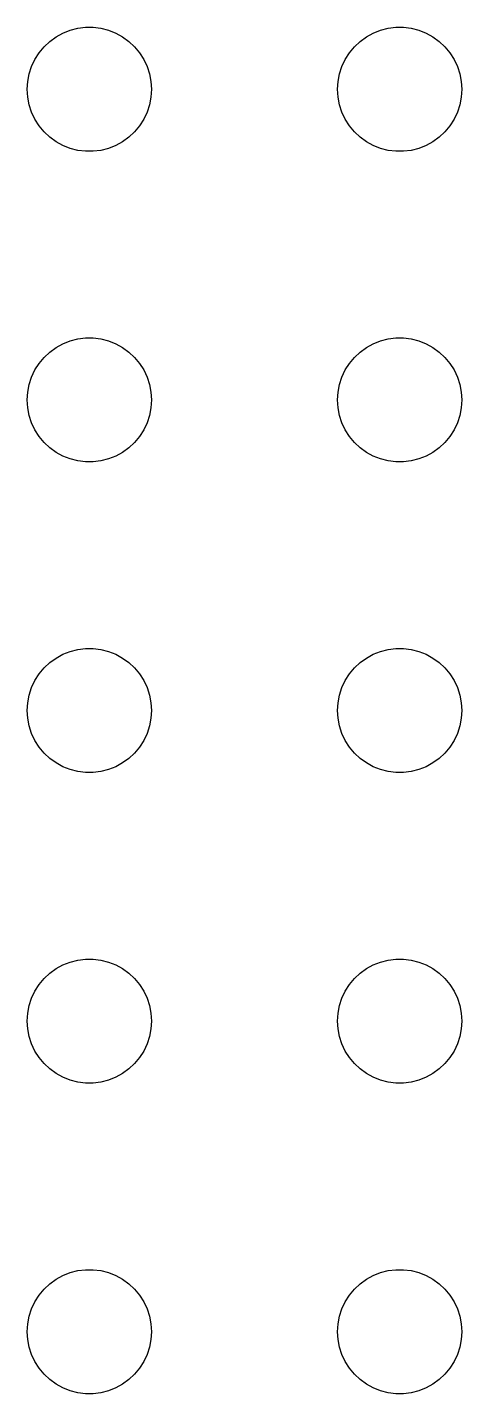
# Model space of a CAD drawing. Header units: metres. Extents: x -150 to 150, y -149 to 149.
# Drawn here: x -114 to -103.5, y -76.5 to -43.5 of the extents above; entities that cross this region are included whole.
import ezdxf

# ---------------------------------------------------------------- set-up
doc = ezdxf.new("R2010")
doc.units = ezdxf.units.M

msp = doc.modelspace()

# ---------------------------------------------------------------- linework, layer by layer
for p, q in [((-112.964, -43.5734), (-112.781, -43.5266)), ((-112.781, -43.5266), (-112.594, -43.503)), ((-112.594, -43.503), (-112.406, -43.503)), ((-112.406, -43.503), (-112.219, -43.5266)), ((-112.219, -43.5266), (-112.036, -43.5734)), ((-105.464, -43.5734), (-105.281, -43.5266)), ((-105.281, -43.5266), (-105.094, -43.503)), ((-105.094, -43.503), (-104.906, -43.503)), ((-104.906, -43.503), (-104.719, -43.5266)), ((-104.719, -43.5266), (-104.536, -43.5734)), ((-113.593, -43.9732), (-113.456, -43.8442)), ((-113.456, -43.8442), (-113.304, -43.7335)), ((-113.304, -43.7335), (-113.139, -43.6428)), ((-113.139, -43.6428), (-112.964, -43.5734)), ((-112.036, -43.5734), (-111.861, -43.6428)), ((-111.861, -43.6428), (-111.696, -43.7335)), ((-111.696, -43.7335), (-111.544, -43.8442)), ((-111.544, -43.8442), (-111.407, -43.9732)), ((-106.093, -43.9732), (-105.956, -43.8442)), ((-105.956, -43.8442), (-105.804, -43.7335)), ((-105.804, -43.7335), (-105.639, -43.6428)), ((-105.639, -43.6428), (-105.464, -43.5734)), ((-104.536, -43.5734), (-104.361, -43.6428)), ((-104.361, -43.6428), (-104.196, -43.7335)), ((-104.196, -43.7335), (-104.044, -43.8442)), ((-104.044, -43.8442), (-103.907, -43.9732)), ((-113.814, -44.2774), (-113.714, -44.1183)), ((-113.714, -44.1183), (-113.593, -43.9732)), ((-111.407, -43.9732), (-111.286, -44.1183)), ((-111.286, -44.1183), (-111.186, -44.2774)), ((-106.314, -44.2774), (-106.214, -44.1183)), ((-106.214, -44.1183), (-106.093, -43.9732)), ((-103.907, -43.9732), (-103.786, -44.1183)), ((-103.786, -44.1183), (-103.686, -44.2774)), ((-113.953, -44.627), (-113.895, -44.4478)), ((-113.895, -44.4478), (-113.814, -44.2774)), ((-111.186, -44.2774), (-111.105, -44.4478)), ((-111.105, -44.4478), (-111.047, -44.627)), ((-106.453, -44.627), (-106.395, -44.4478)), ((-106.395, -44.4478), (-106.314, -44.2774)), ((-103.686, -44.2774), (-103.605, -44.4478)), ((-103.605, -44.4478), (-103.547, -44.627)), ((-114, -45), (-113.988, -44.812)), ((-113.988, -44.812), (-113.953, -44.627)), ((-111.047, -44.627), (-111.012, -44.812)), ((-111.012, -44.812), (-111, -45)), ((-106.5, -45), (-106.488, -44.812)), ((-106.488, -44.812), (-106.453, -44.627)), ((-103.547, -44.627), (-103.512, -44.812)), ((-103.512, -44.812), (-103.5, -45)), ((-113.988, -45.188), (-114, -45)), ((-113.953, -45.373), (-113.988, -45.188)), ((-111.012, -45.188), (-111.047, -45.373)), ((-111, -45), (-111.012, -45.188)), ((-106.488, -45.188), (-106.5, -45)), ((-106.453, -45.373), (-106.488, -45.188)), ((-103.512, -45.188), (-103.547, -45.373)), ((-103.5, -45), (-103.512, -45.188)), ((-113.895, -45.5522), (-113.953, -45.373)), ((-111.047, -45.373), (-111.105, -45.5522)), ((-106.395, -45.5522), (-106.453, -45.373)), ((-103.547, -45.373), (-103.605, -45.5522)), ((-113.814, -45.7226), (-113.895, -45.5522)), ((-113.714, -45.8817), (-113.814, -45.7226)), ((-111.186, -45.7226), (-111.286, -45.8817)), ((-111.105, -45.5522), (-111.186, -45.7226)), ((-106.314, -45.7226), (-106.395, -45.5522)), ((-106.214, -45.8817), (-106.314, -45.7226)), ((-103.686, -45.7226), (-103.786, -45.8817)), ((-103.605, -45.5522), (-103.686, -45.7226)), ((-113.593, -46.0268), (-113.714, -45.8817)), ((-113.456, -46.1558), (-113.593, -46.0268)), ((-113.304, -46.2665), (-113.456, -46.1558)), ((-111.544, -46.1558), (-111.696, -46.2665)), ((-111.407, -46.0268), (-111.544, -46.1558)), ((-111.286, -45.8817), (-111.407, -46.0268)), ((-106.093, -46.0268), (-106.214, -45.8817)), ((-105.956, -46.1558), (-106.093, -46.0268)), ((-105.804, -46.2665), (-105.956, -46.1558)), ((-104.044, -46.1558), (-104.196, -46.2665)), ((-103.907, -46.0268), (-104.044, -46.1558)), ((-103.786, -45.8817), (-103.907, -46.0268)), ((-113.139, -46.3572), (-113.304, -46.2665)), ((-112.964, -46.4266), (-113.139, -46.3572)), ((-112.781, -46.4734), (-112.964, -46.4266)), ((-112.594, -46.497), (-112.781, -46.4734)), ((-112.406, -46.497), (-112.594, -46.497)), ((-112.219, -46.4734), (-112.406, -46.497)), ((-112.036, -46.4266), (-112.219, -46.4734)), ((-111.861, -46.3572), (-112.036, -46.4266)), ((-111.696, -46.2665), (-111.861, -46.3572)), ((-105.639, -46.3572), (-105.804, -46.2665)), ((-105.464, -46.4266), (-105.639, -46.3572)), ((-105.281, -46.4734), (-105.464, -46.4266)), ((-105.094, -46.497), (-105.281, -46.4734)), ((-104.906, -46.497), (-105.094, -46.497)), ((-104.719, -46.4734), (-104.906, -46.497)), ((-104.536, -46.4266), (-104.719, -46.4734)), ((-104.361, -46.3572), (-104.536, -46.4266)), ((-104.196, -46.2665), (-104.361, -46.3572)), ((-113.139, -51.1428), (-112.964, -51.0734)), ((-112.964, -51.0734), (-112.781, -51.0266)), ((-112.781, -51.0266), (-112.594, -51.003)), ((-112.594, -51.003), (-112.406, -51.003)), ((-112.406, -51.003), (-112.219, -51.0266)), ((-112.219, -51.0266), (-112.036, -51.0734)), ((-112.036, -51.0734), (-111.861, -51.1428)), ((-105.639, -51.1428), (-105.464, -51.0734)), ((-105.464, -51.0734), (-105.281, -51.0266)), ((-105.281, -51.0266), (-105.094, -51.003)), ((-105.094, -51.003), (-104.906, -51.003)), ((-104.906, -51.003), (-104.719, -51.0266)), ((-104.719, -51.0266), (-104.536, -51.0734)), ((-104.536, -51.0734), (-104.361, -51.1428)), ((-113.593, -51.4732), (-113.456, -51.3442)), ((-113.456, -51.3442), (-113.304, -51.2335)), ((-113.304, -51.2335), (-113.139, -51.1428)), ((-111.861, -51.1428), (-111.696, -51.2335)), ((-111.696, -51.2335), (-111.544, -51.3442)), ((-111.544, -51.3442), (-111.407, -51.4732)), ((-106.093, -51.4732), (-105.956, -51.3442)), ((-105.956, -51.3442), (-105.804, -51.2335)), ((-105.804, -51.2335), (-105.639, -51.1428)), ((-104.361, -51.1428), (-104.196, -51.2335)), ((-104.196, -51.2335), (-104.044, -51.3442)), ((-104.044, -51.3442), (-103.907, -51.4732)), ((-113.895, -51.9478), (-113.814, -51.7774)), ((-113.814, -51.7774), (-113.714, -51.6183)), ((-113.714, -51.6183), (-113.593, -51.4732)), ((-111.407, -51.4732), (-111.286, -51.6183)), ((-111.286, -51.6183), (-111.186, -51.7774)), ((-111.186, -51.7774), (-111.105, -51.9478)), ((-106.395, -51.9478), (-106.314, -51.7774)), ((-106.314, -51.7774), (-106.214, -51.6183)), ((-106.214, -51.6183), (-106.093, -51.4732)), ((-103.907, -51.4732), (-103.786, -51.6183)), ((-103.786, -51.6183), (-103.686, -51.7774)), ((-103.686, -51.7774), (-103.605, -51.9478)), ((-113.988, -52.312), (-113.953, -52.127)), ((-113.953, -52.127), (-113.895, -51.9478)), ((-111.105, -51.9478), (-111.047, -52.127)), ((-111.047, -52.127), (-111.012, -52.312)), ((-106.488, -52.312), (-106.453, -52.127)), ((-106.453, -52.127), (-106.395, -51.9478)), ((-103.605, -51.9478), (-103.547, -52.127)), ((-103.547, -52.127), (-103.512, -52.312)), ((-114, -52.5), (-113.988, -52.312)), ((-111.012, -52.312), (-111, -52.5)), ((-106.5, -52.5), (-106.488, -52.312)), ((-103.512, -52.312), (-103.5, -52.5)), ((-113.988, -52.688), (-114, -52.5)), ((-113.953, -52.873), (-113.988, -52.688)), ((-111.012, -52.688), (-111.047, -52.873)), ((-111, -52.5), (-111.012, -52.688)), ((-106.488, -52.688), (-106.5, -52.5)), ((-106.453, -52.873), (-106.488, -52.688)), ((-103.512, -52.688), (-103.547, -52.873)), ((-103.5, -52.5), (-103.512, -52.688)), ((-113.895, -53.0522), (-113.953, -52.873)), ((-113.814, -53.2226), (-113.895, -53.0522)), ((-111.105, -53.0522), (-111.186, -53.2226)), ((-111.047, -52.873), (-111.105, -53.0522)), ((-106.395, -53.0522), (-106.453, -52.873)), ((-106.314, -53.2226), (-106.395, -53.0522)), ((-103.605, -53.0522), (-103.686, -53.2226)), ((-103.547, -52.873), (-103.605, -53.0522)), ((-113.714, -53.3817), (-113.814, -53.2226)), ((-113.593, -53.5268), (-113.714, -53.3817)), ((-111.286, -53.3817), (-111.407, -53.5268)), ((-111.186, -53.2226), (-111.286, -53.3817)), ((-106.214, -53.3817), (-106.314, -53.2226)), ((-106.093, -53.5268), (-106.214, -53.3817)), ((-103.786, -53.3817), (-103.907, -53.5268)), ((-103.686, -53.2226), (-103.786, -53.3817)), ((-113.456, -53.6558), (-113.593, -53.5268)), ((-113.304, -53.7665), (-113.456, -53.6558)), ((-113.139, -53.8572), (-113.304, -53.7665)), ((-111.696, -53.7665), (-111.861, -53.8572)), ((-111.544, -53.6558), (-111.696, -53.7665)), ((-111.407, -53.5268), (-111.544, -53.6558)), ((-105.956, -53.6558), (-106.093, -53.5268)), ((-105.804, -53.7665), (-105.956, -53.6558)), ((-105.639, -53.8572), (-105.804, -53.7665)), ((-104.196, -53.7665), (-104.361, -53.8572)), ((-104.044, -53.6558), (-104.196, -53.7665)), ((-103.907, -53.5268), (-104.044, -53.6558)), ((-112.964, -53.9266), (-113.139, -53.8572)), ((-112.781, -53.9734), (-112.964, -53.9266)), ((-112.594, -53.997), (-112.781, -53.9734)), ((-112.406, -53.997), (-112.594, -53.997)), ((-112.219, -53.9734), (-112.406, -53.997)), ((-112.036, -53.9266), (-112.219, -53.9734)), ((-111.861, -53.8572), (-112.036, -53.9266)), ((-105.464, -53.9266), (-105.639, -53.8572)), ((-105.281, -53.9734), (-105.464, -53.9266)), ((-105.094, -53.997), (-105.281, -53.9734)), ((-104.906, -53.997), (-105.094, -53.997)), ((-104.719, -53.9734), (-104.906, -53.997)), ((-104.536, -53.9266), (-104.719, -53.9734)), ((-104.361, -53.8572), (-104.536, -53.9266)), ((-113.304, -58.7335), (-113.139, -58.6428)), ((-113.139, -58.6428), (-112.964, -58.5734)), ((-112.964, -58.5734), (-112.781, -58.5266)), ((-112.781, -58.5266), (-112.594, -58.503)), ((-112.594, -58.503), (-112.406, -58.503)), ((-112.406, -58.503), (-112.219, -58.5266)), ((-112.219, -58.5266), (-112.036, -58.5734)), ((-112.036, -58.5734), (-111.861, -58.6428)), ((-111.861, -58.6428), (-111.696, -58.7335)), ((-105.804, -58.7335), (-105.639, -58.6428)), ((-105.639, -58.6428), (-105.464, -58.5734)), ((-105.464, -58.5734), (-105.281, -58.5266)), ((-105.281, -58.5266), (-105.094, -58.503)), ((-105.094, -58.503), (-104.906, -58.503)), ((-104.906, -58.503), (-104.719, -58.5266)), ((-104.719, -58.5266), (-104.536, -58.5734)), ((-104.536, -58.5734), (-104.361, -58.6428)), ((-104.361, -58.6428), (-104.196, -58.7335)), ((-113.714, -59.1183), (-113.593, -58.9732)), ((-113.593, -58.9732), (-113.456, -58.8442)), ((-113.456, -58.8442), (-113.304, -58.7335)), ((-111.696, -58.7335), (-111.544, -58.8442)), ((-111.544, -58.8442), (-111.407, -58.9732)), ((-111.407, -58.9732), (-111.286, -59.1183)), ((-106.214, -59.1183), (-106.093, -58.9732)), ((-106.093, -58.9732), (-105.956, -58.8442)), ((-105.956, -58.8442), (-105.804, -58.7335)), ((-104.196, -58.7335), (-104.044, -58.8442)), ((-104.044, -58.8442), (-103.907, -58.9732)), ((-103.907, -58.9732), (-103.786, -59.1183)), ((-113.895, -59.4478), (-113.814, -59.2774)), ((-113.814, -59.2774), (-113.714, -59.1183)), ((-111.286, -59.1183), (-111.186, -59.2774)), ((-111.186, -59.2774), (-111.105, -59.4478)), ((-106.395, -59.4478), (-106.314, -59.2774)), ((-106.314, -59.2774), (-106.214, -59.1183)), ((-103.786, -59.1183), (-103.686, -59.2774)), ((-103.686, -59.2774), (-103.605, -59.4478)), ((-113.988, -59.812), (-113.953, -59.627)), ((-113.953, -59.627), (-113.895, -59.4478)), ((-111.105, -59.4478), (-111.047, -59.627)), ((-111.047, -59.627), (-111.012, -59.812)), ((-106.488, -59.812), (-106.453, -59.627)), ((-106.453, -59.627), (-106.395, -59.4478)), ((-103.605, -59.4478), (-103.547, -59.627)), ((-103.547, -59.627), (-103.512, -59.812)), ((-114, -60), (-113.988, -59.812)), ((-113.988, -60.188), (-114, -60)), ((-111.012, -59.812), (-111, -60)), ((-111, -60), (-111.012, -60.188)), ((-106.5, -60), (-106.488, -59.812)), ((-106.488, -60.188), (-106.5, -60)), ((-103.512, -59.812), (-103.5, -60)), ((-103.5, -60), (-103.512, -60.188)), ((-113.953, -60.373), (-113.988, -60.188)), ((-113.895, -60.5522), (-113.953, -60.373)), ((-111.047, -60.373), (-111.105, -60.5522)), ((-111.012, -60.188), (-111.047, -60.373)), ((-106.453, -60.373), (-106.488, -60.188)), ((-106.395, -60.5522), (-106.453, -60.373)), ((-103.547, -60.373), (-103.605, -60.5522)), ((-103.512, -60.188), (-103.547, -60.373)), ((-113.814, -60.7226), (-113.895, -60.5522)), ((-111.105, -60.5522), (-111.186, -60.7226)), ((-106.314, -60.7226), (-106.395, -60.5522)), ((-103.605, -60.5522), (-103.686, -60.7226)), ((-113.714, -60.8817), (-113.814, -60.7226)), ((-113.593, -61.0268), (-113.714, -60.8817)), ((-113.456, -61.1558), (-113.593, -61.0268)), ((-111.407, -61.0268), (-111.544, -61.1558)), ((-111.286, -60.8817), (-111.407, -61.0268)), ((-111.186, -60.7226), (-111.286, -60.8817)), ((-106.214, -60.8817), (-106.314, -60.7226)), ((-106.093, -61.0268), (-106.214, -60.8817)), ((-105.956, -61.1558), (-106.093, -61.0268)), ((-103.907, -61.0268), (-104.044, -61.1558)), ((-103.786, -60.8817), (-103.907, -61.0268)), ((-103.686, -60.7226), (-103.786, -60.8817)), ((-113.304, -61.2665), (-113.456, -61.1558)), ((-113.139, -61.3572), (-113.304, -61.2665)), ((-112.964, -61.4266), (-113.139, -61.3572)), ((-111.861, -61.3572), (-112.036, -61.4266)), ((-111.696, -61.2665), (-111.861, -61.3572)), ((-111.544, -61.1558), (-111.696, -61.2665)), ((-105.804, -61.2665), (-105.956, -61.1558)), ((-105.639, -61.3572), (-105.804, -61.2665)), ((-105.464, -61.4266), (-105.639, -61.3572)), ((-104.361, -61.3572), (-104.536, -61.4266)), ((-104.196, -61.2665), (-104.361, -61.3572)), ((-104.044, -61.1558), (-104.196, -61.2665)), ((-112.781, -61.4734), (-112.964, -61.4266)), ((-112.594, -61.497), (-112.781, -61.4734)), ((-112.406, -61.497), (-112.594, -61.497)), ((-112.219, -61.4734), (-112.406, -61.497)), ((-112.036, -61.4266), (-112.219, -61.4734)), ((-105.281, -61.4734), (-105.464, -61.4266)), ((-105.094, -61.497), (-105.281, -61.4734)), ((-104.906, -61.497), (-105.094, -61.497)), ((-104.719, -61.4734), (-104.906, -61.497)), ((-104.536, -61.4266), (-104.719, -61.4734)), ((-113.456, -66.3442), (-113.304, -66.2335)), ((-113.304, -66.2335), (-113.139, -66.1428)), ((-113.139, -66.1428), (-112.964, -66.0734)), ((-112.964, -66.0734), (-112.781, -66.0266)), ((-112.781, -66.0266), (-112.594, -66.003)), ((-112.594, -66.003), (-112.406, -66.003)), ((-112.406, -66.003), (-112.219, -66.0266)), ((-112.219, -66.0266), (-112.036, -66.0734)), ((-112.036, -66.0734), (-111.861, -66.1428)), ((-111.861, -66.1428), (-111.696, -66.2335)), ((-111.696, -66.2335), (-111.544, -66.3442)), ((-105.956, -66.3442), (-105.804, -66.2335)), ((-105.804, -66.2335), (-105.639, -66.1428)), ((-105.639, -66.1428), (-105.464, -66.0734)), ((-105.464, -66.0734), (-105.281, -66.0266)), ((-105.281, -66.0266), (-105.094, -66.003)), ((-105.094, -66.003), (-104.906, -66.003)), ((-104.906, -66.003), (-104.719, -66.0266)), ((-104.719, -66.0266), (-104.536, -66.0734)), ((-104.536, -66.0734), (-104.361, -66.1428)), ((-104.361, -66.1428), (-104.196, -66.2335)), ((-104.196, -66.2335), (-104.044, -66.3442)), ((-113.814, -66.7774), (-113.714, -66.6183)), ((-113.714, -66.6183), (-113.593, -66.4732)), ((-113.593, -66.4732), (-113.456, -66.3442)), ((-111.544, -66.3442), (-111.407, -66.4732)), ((-111.407, -66.4732), (-111.286, -66.6183)), ((-111.286, -66.6183), (-111.186, -66.7774)), ((-106.314, -66.7774), (-106.214, -66.6183)), ((-106.214, -66.6183), (-106.093, -66.4732)), ((-106.093, -66.4732), (-105.956, -66.3442)), ((-104.044, -66.3442), (-103.907, -66.4732)), ((-103.907, -66.4732), (-103.786, -66.6183)), ((-103.786, -66.6183), (-103.686, -66.7774)), ((-113.953, -67.127), (-113.895, -66.9478)), ((-113.895, -66.9478), (-113.814, -66.7774)), ((-111.186, -66.7774), (-111.105, -66.9478)), ((-111.105, -66.9478), (-111.047, -67.127)), ((-106.453, -67.127), (-106.395, -66.9478)), ((-106.395, -66.9478), (-106.314, -66.7774)), ((-103.686, -66.7774), (-103.605, -66.9478)), ((-103.605, -66.9478), (-103.547, -67.127)), ((-113.988, -67.312), (-113.953, -67.127)), ((-111.047, -67.127), (-111.012, -67.312)), ((-106.488, -67.312), (-106.453, -67.127)), ((-103.547, -67.127), (-103.512, -67.312)), ((-114, -67.5), (-113.988, -67.312)), ((-113.988, -67.688), (-114, -67.5)), ((-111.012, -67.312), (-111, -67.5)), ((-111, -67.5), (-111.012, -67.688)), ((-106.5, -67.5), (-106.488, -67.312)), ((-106.488, -67.688), (-106.5, -67.5)), ((-103.512, -67.312), (-103.5, -67.5)), ((-103.5, -67.5), (-103.512, -67.688)), ((-113.953, -67.873), (-113.988, -67.688)), ((-113.895, -68.0522), (-113.953, -67.873)), ((-111.047, -67.873), (-111.105, -68.0522)), ((-111.012, -67.688), (-111.047, -67.873)), ((-106.453, -67.873), (-106.488, -67.688)), ((-106.395, -68.0522), (-106.453, -67.873)), ((-103.547, -67.873), (-103.605, -68.0522)), ((-103.512, -67.688), (-103.547, -67.873)), ((-113.814, -68.2226), (-113.895, -68.0522)), ((-113.714, -68.3817), (-113.814, -68.2226)), ((-111.186, -68.2226), (-111.286, -68.3817)), ((-111.105, -68.0522), (-111.186, -68.2226)), ((-106.314, -68.2226), (-106.395, -68.0522)), ((-106.214, -68.3817), (-106.314, -68.2226)), ((-103.686, -68.2226), (-103.786, -68.3817)), ((-103.605, -68.0522), (-103.686, -68.2226)), ((-113.593, -68.5268), (-113.714, -68.3817)), ((-113.456, -68.6558), (-113.593, -68.5268)), ((-111.407, -68.5268), (-111.544, -68.6558)), ((-111.286, -68.3817), (-111.407, -68.5268)), ((-106.093, -68.5268), (-106.214, -68.3817)), ((-105.956, -68.6558), (-106.093, -68.5268)), ((-103.907, -68.5268), (-104.044, -68.6558)), ((-103.786, -68.3817), (-103.907, -68.5268)), ((-113.304, -68.7665), (-113.456, -68.6558)), ((-113.139, -68.8572), (-113.304, -68.7665)), ((-112.964, -68.9266), (-113.139, -68.8572)), ((-112.781, -68.9734), (-112.964, -68.9266)), ((-112.036, -68.9266), (-112.219, -68.9734)), ((-111.861, -68.8572), (-112.036, -68.9266)), ((-111.696, -68.7665), (-111.861, -68.8572)), ((-111.544, -68.6558), (-111.696, -68.7665)), ((-105.804, -68.7665), (-105.956, -68.6558)), ((-105.639, -68.8572), (-105.804, -68.7665)), ((-105.464, -68.9266), (-105.639, -68.8572)), ((-105.281, -68.9734), (-105.464, -68.9266)), ((-104.536, -68.9266), (-104.719, -68.9734)), ((-104.361, -68.8572), (-104.536, -68.9266)), ((-104.196, -68.7665), (-104.361, -68.8572)), ((-104.044, -68.6558), (-104.196, -68.7665)), ((-112.594, -68.997), (-112.781, -68.9734)), ((-112.406, -68.997), (-112.594, -68.997)), ((-112.219, -68.9734), (-112.406, -68.997)), ((-105.094, -68.997), (-105.281, -68.9734)), ((-104.906, -68.997), (-105.094, -68.997)), ((-104.719, -68.9734), (-104.906, -68.997)), ((-113.139, -73.6428), (-112.964, -73.5734)), ((-112.964, -73.5734), (-112.781, -73.5266)), ((-112.781, -73.5266), (-112.594, -73.503)), ((-112.594, -73.503), (-112.406, -73.503)), ((-112.406, -73.503), (-112.219, -73.5266)), ((-112.219, -73.5266), (-112.036, -73.5734)), ((-112.036, -73.5734), (-111.861, -73.6428)), ((-105.639, -73.6428), (-105.464, -73.5734)), ((-105.464, -73.5734), (-105.281, -73.5266)), ((-105.281, -73.5266), (-105.094, -73.503)), ((-105.094, -73.503), (-104.906, -73.503)), ((-104.906, -73.503), (-104.719, -73.5266)), ((-104.719, -73.5266), (-104.536, -73.5734)), ((-104.536, -73.5734), (-104.361, -73.6428)), ((-113.593, -73.9732), (-113.456, -73.8442)), ((-113.456, -73.8442), (-113.304, -73.7335)), ((-113.304, -73.7335), (-113.139, -73.6428)), ((-111.861, -73.6428), (-111.696, -73.7335)), ((-111.696, -73.7335), (-111.544, -73.8442)), ((-111.544, -73.8442), (-111.407, -73.9732)), ((-106.093, -73.9732), (-105.956, -73.8442)), ((-105.956, -73.8442), (-105.804, -73.7335)), ((-105.804, -73.7335), (-105.639, -73.6428)), ((-104.361, -73.6428), (-104.196, -73.7335)), ((-104.196, -73.7335), (-104.044, -73.8442)), ((-104.044, -73.8442), (-103.907, -73.9732)), ((-113.814, -74.2774), (-113.714, -74.1183)), ((-113.714, -74.1183), (-113.593, -73.9732)), ((-111.407, -73.9732), (-111.286, -74.1183)), ((-111.286, -74.1183), (-111.186, -74.2774)), ((-106.314, -74.2774), (-106.214, -74.1183)), ((-106.214, -74.1183), (-106.093, -73.9732)), ((-103.907, -73.9732), (-103.786, -74.1183)), ((-103.786, -74.1183), (-103.686, -74.2774)), ((-113.953, -74.627), (-113.895, -74.4478)), ((-113.895, -74.4478), (-113.814, -74.2774)), ((-111.186, -74.2774), (-111.105, -74.4478)), ((-111.105, -74.4478), (-111.047, -74.627)), ((-106.453, -74.627), (-106.395, -74.4478)), ((-106.395, -74.4478), (-106.314, -74.2774)), ((-103.686, -74.2774), (-103.605, -74.4478)), ((-103.605, -74.4478), (-103.547, -74.627)), ((-114, -75), (-113.988, -74.812)), ((-113.988, -74.812), (-113.953, -74.627)), ((-111.047, -74.627), (-111.012, -74.812)), ((-111.012, -74.812), (-111, -75)), ((-106.5, -75), (-106.488, -74.812)), ((-106.488, -74.812), (-106.453, -74.627)), ((-103.547, -74.627), (-103.512, -74.812)), ((-103.512, -74.812), (-103.5, -75)), ((-113.988, -75.188), (-114, -75)), ((-113.953, -75.373), (-113.988, -75.188)), ((-111.012, -75.188), (-111.047, -75.373)), ((-111, -75), (-111.012, -75.188)), ((-106.488, -75.188), (-106.5, -75)), ((-106.453, -75.373), (-106.488, -75.188)), ((-103.512, -75.188), (-103.547, -75.373)), ((-103.5, -75), (-103.512, -75.188)), ((-113.895, -75.5522), (-113.953, -75.373)), ((-113.814, -75.7226), (-113.895, -75.5522)), ((-111.105, -75.5522), (-111.186, -75.7226)), ((-111.047, -75.373), (-111.105, -75.5522)), ((-106.395, -75.5522), (-106.453, -75.373)), ((-106.314, -75.7226), (-106.395, -75.5522)), ((-103.605, -75.5522), (-103.686, -75.7226)), ((-103.547, -75.373), (-103.605, -75.5522)), ((-113.714, -75.8817), (-113.814, -75.7226)), ((-113.593, -76.0268), (-113.714, -75.8817)), ((-111.286, -75.8817), (-111.407, -76.0268)), ((-111.186, -75.7226), (-111.286, -75.8817)), ((-106.214, -75.8817), (-106.314, -75.7226)), ((-106.093, -76.0268), (-106.214, -75.8817)), ((-103.786, -75.8817), (-103.907, -76.0268)), ((-103.686, -75.7226), (-103.786, -75.8817)), ((-113.456, -76.1558), (-113.593, -76.0268)), ((-113.304, -76.2665), (-113.456, -76.1558)), ((-111.544, -76.1558), (-111.696, -76.2665)), ((-111.407, -76.0268), (-111.544, -76.1558)), ((-105.956, -76.1558), (-106.093, -76.0268)), ((-105.804, -76.2665), (-105.956, -76.1558)), ((-104.044, -76.1558), (-104.196, -76.2665)), ((-103.907, -76.0268), (-104.044, -76.1558)), ((-113.139, -76.3572), (-113.304, -76.2665)), ((-112.964, -76.4266), (-113.139, -76.3572)), ((-112.781, -76.4734), (-112.964, -76.4266)), ((-112.594, -76.497), (-112.781, -76.4734)), ((-112.406, -76.497), (-112.594, -76.497)), ((-112.219, -76.4734), (-112.406, -76.497)), ((-112.036, -76.4266), (-112.219, -76.4734)), ((-111.861, -76.3572), (-112.036, -76.4266)), ((-111.696, -76.2665), (-111.861, -76.3572)), ((-105.639, -76.3572), (-105.804, -76.2665)), ((-105.464, -76.4266), (-105.639, -76.3572)), ((-105.281, -76.4734), (-105.464, -76.4266)), ((-105.094, -76.497), (-105.281, -76.4734)), ((-104.906, -76.497), (-105.094, -76.497)), ((-104.719, -76.4734), (-104.906, -76.497)), ((-104.536, -76.4266), (-104.719, -76.4734)), ((-104.361, -76.3572), (-104.536, -76.4266)), ((-104.196, -76.2665), (-104.361, -76.3572))]:
    msp.add_line(p, q)

doc.saveas('drawing.dxf')
